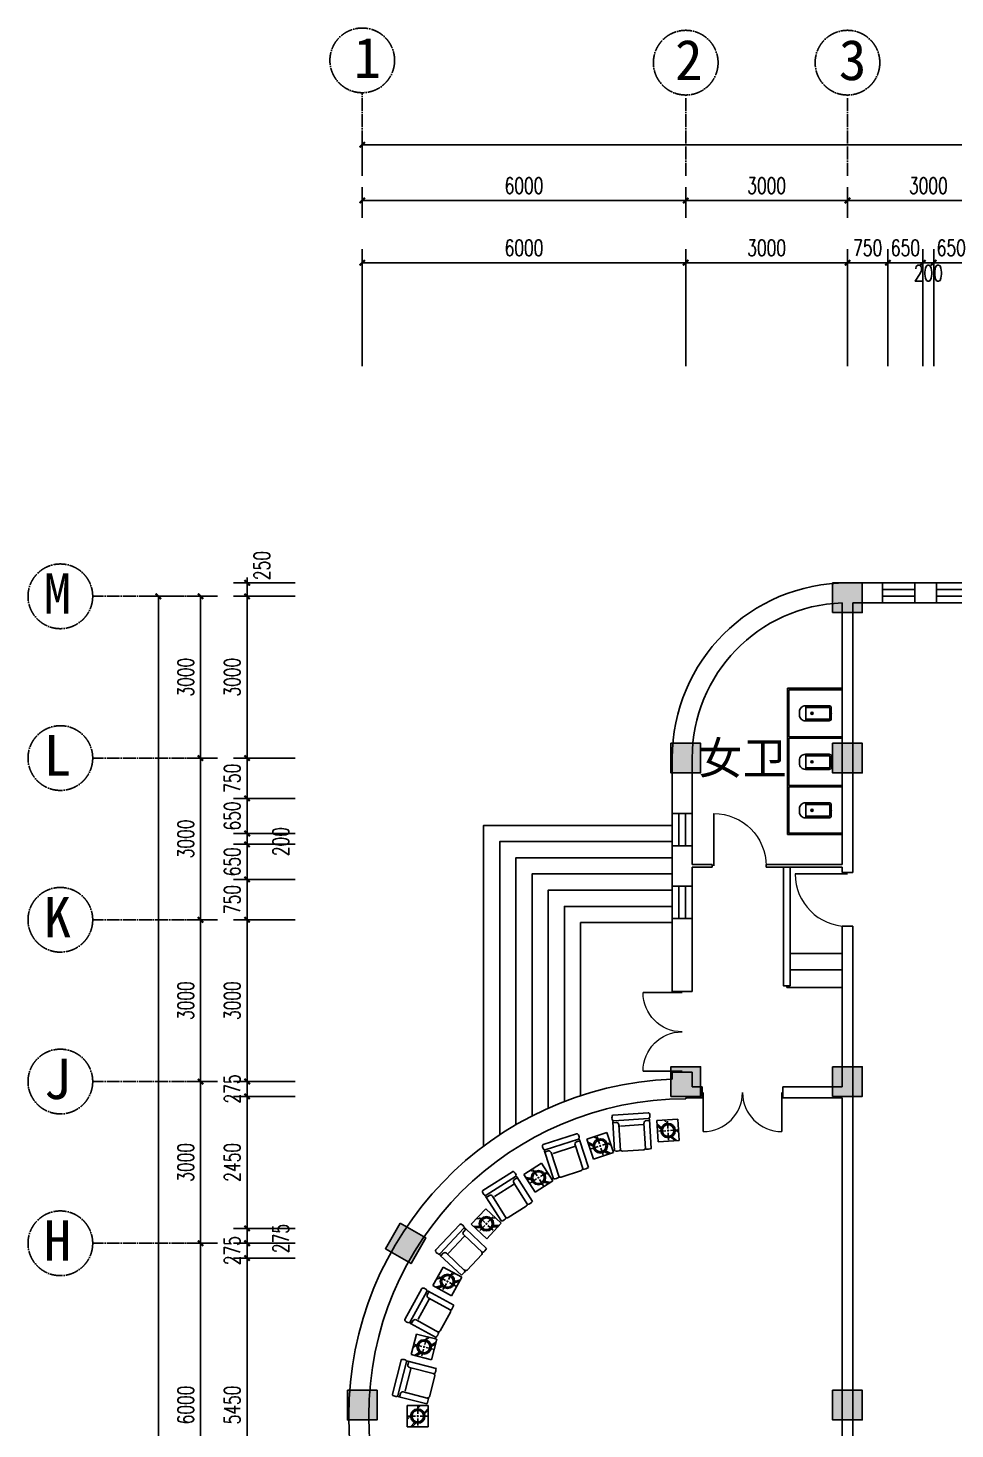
# Model space of a CAD drawing. Header units: millimetres. Extents: x -150677 to 588340, y -254013 to 149700.
# Drawn here: x 38194 to 55388, y 123715 to 149700 of the extents above; entities that cross this region are included whole.
import ezdxf

# ---------------------------------------------------------------- set-up
doc = ezdxf.new("R2010")
doc.units = ezdxf.units.MM
doc.header["$LTSCALE"] = 10
doc.header["$MEASUREMENT"] = 0
doc.linetypes.add('ACAD_ISO04W100', pattern=[30, 24, -3, 0, -3])
for name, color, linetype in [('1-Aa轴线', 240, 'ACAD_ISO04W100'), ('1-Ab轴号', 3, 'Continuous'), ('1-Ba原始建筑墙体', 2, 'Continuous'), ('1-Bc新建半隔断墙体', 132, 'Continuous'), ('2-Bb顶面辅助线', 8, 'Continuous'), ('3-Ab可移家具', 82, 'Continuous'), ('3-Ad洁具', 5, 'Continuous'), ('5-Aa原始建筑淡显填充', 251, 'Continuous'), ('6-Ab柱体', 6, 'Continuous'), ('6-Ac楼梯', 122, 'Continuous'), ('6-Ba门', 136, 'Continuous'), ('6-Bb窗', 5, 'Continuous'), ('8-Ca平面文字', 3, 'Continuous'), ('PUB_DIM', 3, 'Continuous')]:
    doc.layers.add(name, color=color, linetype=linetype)
doc.styles.add('_TCH_DIM_T3', font='SIMPLEX', dxfattribs={"width": 0.705882, "bigfont": 'GBCBIG'})
doc.styles.add('HZHT', font='')
doc.styles.get("Standard").update_dxf_attribs({"font": ''})
doc.styles.get('HZHT').set_extended_font_data('SimSun')
doc.styles.get('Standard').set_extended_font_data('SimSun')
doc.dimstyles.new('_TCH_ARCH&&100', dxfattribs={"dimtxt": 297.5, "dimasz": 100, "dimexe": 250, "dimexo": 300, "dimgap": 126.25, "dimtad": 1, "dimdec": 0, "dimzin": 0, "dimdsep": 46, "dimtxsty": '_TCH_DIM_T3', "dimblk": 'ARCHTICK', "dimcen": 0.09, "dimclrt": 7, "dimazin": 2, "dimtfac": 1, "dimtdec": 0, "dimtix": 1, "dimtmove": 2, "dimatfit": 3, "dimfxl": 1, "dimtolj": 1, "dimtzin": 0, "dimarcsym": 0})

# ---------------------------------------------------------------- blocks, each defined once
blk = doc.blocks.new('_ArchTick')
at = {"color": 0, "linetype": 'ByBlock', "const_width": 0.4}
blk.add_lwpolyline([(-0.5, -0.5), (0.5, 0.5)], dxfattribs=at)
blk = doc.blocks.new('*D1053')
at = {"layer": 'Defpoints', "color": 0, "transparency": 16777216}
for p in [(50394, 145347), (44394, 143127), (50394, 143127)]:
    blk.add_point(p, dxfattribs=at)
at = {"layer": 'PUB_DIM', "color": 0, "lineweight": -2, "transparency": 16777216}
for p, q in [((44394, 143427), (44394, 145597)), ((50394, 143427), (50394, 145597)), ((44394, 145347), (50394, 145347))]:
    blk.add_line(p, q, dxfattribs=at)
at = {"layer": 'PUB_DIM', "color": 0, "lineweight": -2, "transparency": 16777216, "xscale": 100, "yscale": 100, "zscale": 100, "rotation": 180}
blk.add_blockref('_ArchTick', (44394, 145347), dxfattribs=at)
at = {"layer": 'PUB_DIM', "color": 0, "lineweight": -2, "transparency": 16777216, "xscale": 100, "yscale": 100, "zscale": 100}
blk.add_blockref('_ArchTick', (50394, 145347), dxfattribs=at)
at = {"layer": 'PUB_DIM', "color": 7, "transparency": 16777216, "insert": (47394, 145622), "char_height": 297.5, "attachment_point": 5, "style": '_TCH_DIM_T3'}
blk.add_mtext('\\A1;6000', dxfattribs=at)
blk = doc.blocks.new('*D1054')
at = {"layer": 'Defpoints', "color": 0, "transparency": 16777216}
for p in [(53394, 145347), (50394, 143127), (53394, 143127)]:
    blk.add_point(p, dxfattribs=at)
at = {"layer": 'PUB_DIM', "color": 0, "lineweight": -2, "transparency": 16777216}
for p, q in [((50394, 143427), (50394, 145597)), ((53394, 143427), (53394, 145597)), ((50394, 145347), (53394, 145347))]:
    blk.add_line(p, q, dxfattribs=at)
at = {"layer": 'PUB_DIM', "color": 0, "lineweight": -2, "transparency": 16777216, "xscale": 100, "yscale": 100, "zscale": 100, "rotation": 180}
blk.add_blockref('_ArchTick', (50394, 145347), dxfattribs=at)
at = {"layer": 'PUB_DIM', "color": 0, "lineweight": -2, "transparency": 16777216, "xscale": 100, "yscale": 100, "zscale": 100}
blk.add_blockref('_ArchTick', (53394, 145347), dxfattribs=at)
at = {"layer": 'PUB_DIM', "color": 7, "transparency": 16777216, "insert": (51894, 145622), "char_height": 297.5, "attachment_point": 5, "style": '_TCH_DIM_T3'}
blk.add_mtext('\\A1;3000', dxfattribs=at)
blk = doc.blocks.new('*D1055')
at = {"layer": 'Defpoints', "color": 0, "transparency": 16777216}
for p in [(54144, 145347), (53394, 143127), (54144, 143127)]:
    blk.add_point(p, dxfattribs=at)
at = {"layer": 'PUB_DIM', "color": 0, "lineweight": -2, "transparency": 16777216}
for p, q in [((53394, 143427), (53394, 145597)), ((54144, 143427), (54144, 145597)), ((53394, 145347), (53294, 145347)), ((53394, 145347), (54144, 145347)), ((54144, 145347), (54244, 145347))]:
    blk.add_line(p, q, dxfattribs=at)
at = {"layer": 'PUB_DIM', "color": 0, "lineweight": -2, "transparency": 16777216, "xscale": 100, "yscale": 100, "zscale": 100}
blk.add_blockref('_ArchTick', (53394, 145347), dxfattribs=at)
at = {"layer": 'PUB_DIM', "color": 0, "lineweight": -2, "transparency": 16777216, "xscale": 100, "yscale": 100, "zscale": 100, "rotation": 180}
blk.add_blockref('_ArchTick', (54144, 145347), dxfattribs=at)
at = {"layer": 'PUB_DIM', "color": 7, "transparency": 16777216, "insert": (53769, 145622), "char_height": 297.5, "attachment_point": 5, "style": '_TCH_DIM_T3'}
blk.add_mtext('\\A1;750', dxfattribs=at)
blk = doc.blocks.new('*D1056')
at = {"layer": 'Defpoints', "color": 0, "transparency": 16777216}
for p in [(54794, 145347), (54144, 143127), (54794, 143127)]:
    blk.add_point(p, dxfattribs=at)
at = {"layer": 'PUB_DIM', "color": 0, "lineweight": -2, "transparency": 16777216}
for p, q in [((54144, 143427), (54144, 145597)), ((54794, 143427), (54794, 145597)), ((54144, 145347), (54044, 145347)), ((54144, 145347), (54794, 145347)), ((54794, 145347), (54894, 145347))]:
    blk.add_line(p, q, dxfattribs=at)
at = {"layer": 'PUB_DIM', "color": 0, "lineweight": -2, "transparency": 16777216, "xscale": 100, "yscale": 100, "zscale": 100}
blk.add_blockref('_ArchTick', (54144, 145347), dxfattribs=at)
at = {"layer": 'PUB_DIM', "color": 0, "lineweight": -2, "transparency": 16777216, "xscale": 100, "yscale": 100, "zscale": 100, "rotation": 180}
blk.add_blockref('_ArchTick', (54794, 145347), dxfattribs=at)
at = {"layer": 'PUB_DIM', "color": 7, "transparency": 16777216, "insert": (54469, 145622), "char_height": 297.5, "attachment_point": 5, "style": '_TCH_DIM_T3'}
blk.add_mtext('\\A1;650', dxfattribs=at)
blk = doc.blocks.new('*D1057')
at = {"layer": 'Defpoints', "color": 0, "transparency": 16777216}
for p in [(54994, 145347), (54794, 143127), (54994, 143127)]:
    blk.add_point(p, dxfattribs=at)
at = {"layer": 'PUB_DIM', "color": 0, "lineweight": -2, "transparency": 16777216}
for p, q in [((54794, 143427), (54794, 145597)), ((54994, 143427), (54994, 145597)), ((54794, 145347), (54694, 145347)), ((54794, 145347), (54994, 145347)), ((54994, 145347), (55094, 145347))]:
    blk.add_line(p, q, dxfattribs=at)
at = {"layer": 'PUB_DIM', "color": 0, "lineweight": -2, "transparency": 16777216, "xscale": 100, "yscale": 100, "zscale": 100}
blk.add_blockref('_ArchTick', (54794, 145347), dxfattribs=at)
at = {"layer": 'PUB_DIM', "color": 0, "lineweight": -2, "transparency": 16777216, "xscale": 100, "yscale": 100, "zscale": 100, "rotation": 180}
blk.add_blockref('_ArchTick', (54994, 145347), dxfattribs=at)
at = {"layer": 'PUB_DIM', "color": 7, "transparency": 16777216, "insert": (54894, 145153), "char_height": 297.5, "attachment_point": 5, "style": '_TCH_DIM_T3'}
blk.add_mtext('\\A1;200', dxfattribs=at)
blk = doc.blocks.new('*D1058')
at = {"layer": 'Defpoints', "color": 0, "transparency": 16777216}
for p in [(55644, 145347), (54994, 143127), (55644, 143127)]:
    blk.add_point(p, dxfattribs=at)
at = {"layer": 'PUB_DIM', "color": 0, "lineweight": -2, "transparency": 16777216}
for p, q in [((54994, 143427), (54994, 145597)), ((55644, 143427), (55644, 145597)), ((54994, 145347), (54894, 145347)), ((54994, 145347), (55644, 145347)), ((55644, 145347), (55744, 145347))]:
    blk.add_line(p, q, dxfattribs=at)
at = {"layer": 'PUB_DIM', "color": 0, "lineweight": -2, "transparency": 16777216, "xscale": 100, "yscale": 100, "zscale": 100}
blk.add_blockref('_ArchTick', (54994, 145347), dxfattribs=at)
at = {"layer": 'PUB_DIM', "color": 0, "lineweight": -2, "transparency": 16777216, "xscale": 100, "yscale": 100, "zscale": 100, "rotation": 180}
blk.add_blockref('_ArchTick', (55644, 145347), dxfattribs=at)
at = {"layer": 'PUB_DIM', "color": 7, "transparency": 16777216, "insert": (55319, 145622), "char_height": 297.5, "attachment_point": 5, "style": '_TCH_DIM_T3'}
blk.add_mtext('\\A1;650', dxfattribs=at)
blk = doc.blocks.new('*D1076')
at = {"layer": 'Defpoints', "color": 0, "transparency": 16777216}
for p in [(50394, 146501), (44394, 145879), (50394, 145879)]:
    blk.add_point(p, dxfattribs=at)
at = {"layer": 'PUB_DIM', "color": 0, "lineweight": -2, "transparency": 16777216}
for p, q in [((44394, 146179), (44394, 146751)), ((50394, 146179), (50394, 146751)), ((44394, 146501), (50394, 146501))]:
    blk.add_line(p, q, dxfattribs=at)
at = {"layer": 'PUB_DIM', "color": 0, "lineweight": -2, "transparency": 16777216, "xscale": 100, "yscale": 100, "zscale": 100, "rotation": 180}
blk.add_blockref('_ArchTick', (44394, 146501), dxfattribs=at)
at = {"layer": 'PUB_DIM', "color": 0, "lineweight": -2, "transparency": 16777216, "xscale": 100, "yscale": 100, "zscale": 100}
blk.add_blockref('_ArchTick', (50394, 146501), dxfattribs=at)
at = {"layer": 'PUB_DIM', "color": 7, "transparency": 16777216, "insert": (47394, 146776), "char_height": 297.5, "attachment_point": 5, "style": '_TCH_DIM_T3'}
blk.add_mtext('\\A1;6000', dxfattribs=at)
blk = doc.blocks.new('*D1077')
at = {"layer": 'Defpoints', "color": 0, "transparency": 16777216}
for p in [(53394, 146501), (50394, 145879), (53394, 145879)]:
    blk.add_point(p, dxfattribs=at)
at = {"layer": 'PUB_DIM', "color": 0, "lineweight": -2, "transparency": 16777216}
for p, q in [((50394, 146179), (50394, 146751)), ((53394, 146179), (53394, 146751)), ((50394, 146501), (53394, 146501))]:
    blk.add_line(p, q, dxfattribs=at)
at = {"layer": 'PUB_DIM', "color": 0, "lineweight": -2, "transparency": 16777216, "xscale": 100, "yscale": 100, "zscale": 100, "rotation": 180}
blk.add_blockref('_ArchTick', (50394, 146501), dxfattribs=at)
at = {"layer": 'PUB_DIM', "color": 0, "lineweight": -2, "transparency": 16777216, "xscale": 100, "yscale": 100, "zscale": 100}
blk.add_blockref('_ArchTick', (53394, 146501), dxfattribs=at)
at = {"layer": 'PUB_DIM', "color": 7, "transparency": 16777216, "insert": (51894, 146776), "char_height": 297.5, "attachment_point": 5, "style": '_TCH_DIM_T3'}
blk.add_mtext('\\A1;3000', dxfattribs=at)
blk = doc.blocks.new('*D1078')
at = {"layer": 'Defpoints', "color": 0, "transparency": 16777216}
for p in [(56394, 146501), (53394, 145879), (56394, 145879)]:
    blk.add_point(p, dxfattribs=at)
at = {"layer": 'PUB_DIM', "color": 0, "lineweight": -2, "transparency": 16777216}
for p, q in [((53394, 146179), (53394, 146751)), ((56394, 146179), (56394, 146751)), ((53394, 146501), (56394, 146501))]:
    blk.add_line(p, q, dxfattribs=at)
at = {"layer": 'PUB_DIM', "color": 0, "lineweight": -2, "transparency": 16777216, "xscale": 100, "yscale": 100, "zscale": 100, "rotation": 180}
blk.add_blockref('_ArchTick', (53394, 146501), dxfattribs=at)
at = {"layer": 'PUB_DIM', "color": 0, "lineweight": -2, "transparency": 16777216, "xscale": 100, "yscale": 100, "zscale": 100}
blk.add_blockref('_ArchTick', (56394, 146501), dxfattribs=at)
at = {"layer": 'PUB_DIM', "color": 7, "transparency": 16777216, "insert": (54894, 146776), "char_height": 297.5, "attachment_point": 5, "style": '_TCH_DIM_T3'}
blk.add_mtext('\\A1;3000', dxfattribs=at)
blk = doc.blocks.new('*D1088')
at = {"layer": 'Defpoints', "color": 0, "transparency": 16777216}
for p in [(105594, 147533), (44394, 146751), (105594, 146751)]:
    blk.add_point(p, dxfattribs=at)
at = {"layer": 'PUB_DIM', "color": 0, "lineweight": -2, "transparency": 16777216}
for p, q in [((44394, 147051), (44394, 147783)), ((105594, 147051), (105594, 147783)), ((44394, 147533), (105594, 147533))]:
    blk.add_line(p, q, dxfattribs=at)
at = {"layer": 'PUB_DIM', "color": 0, "lineweight": -2, "transparency": 16777216, "xscale": 100, "yscale": 100, "zscale": 100, "rotation": 180}
blk.add_blockref('_ArchTick', (44394, 147533), dxfattribs=at)
at = {"layer": 'PUB_DIM', "color": 0, "lineweight": -2, "transparency": 16777216, "xscale": 100, "yscale": 100, "zscale": 100}
blk.add_blockref('_ArchTick', (105594, 147533), dxfattribs=at)
at = {"layer": 'PUB_DIM', "color": 7, "transparency": 16777216, "insert": (74994, 147808), "char_height": 297.5, "attachment_point": 5, "style": '_TCH_DIM_T3'}
blk.add_mtext('\\A1;61200', dxfattribs=at)
blk = doc.blocks.new('$DorLib2D$00000004')
for p, q in [((-0.485, 0), (-0.485, 0.485)), ((0.485, 0), (0.485, 0.485))]:
    blk.add_line(p, q)
at = {"lineweight": 13}
for centre, start, end in [((-0.485, 0), 0, 90), ((0.485, 0), 90, 180)]:
    blk.add_arc(centre, 0.485, start, end, dxfattribs=at)
blk = doc.blocks.new('$DorLib2D$00000003')
blk.add_line((0.47, 0), (0.47, 0.97))
at = {"lineweight": 13}
blk.add_arc((0.47, 0), 0.97, 90, 180, dxfattribs=at)
blk = doc.blocks.new('$lvtry$00000200')
at = {"color": 0}
for p, q in [((-110, -40, 0), (-110, -470, 0)), ((100, -30, 0), (-100, -30, 0)), ((110, -470, 0), (110, -40, 0))]:
    blk.add_line(p, q, dxfattribs=at)
at = {"color": 0, "elevation": 0}
blk.add_lwpolyline([(100, 0), (-100, 0, 0.414214), (-140, -40), (-140, -480, 0.414214), (-30, -590), (30, -590, 0.414214), (140, -480), (140, -40, 0.414214)], format="xyb", close=True, dxfattribs=at)
blk.add_lwpolyline([(140, -470), (-140, -470)], dxfattribs=at)
at = {"color": 0}
blk.add_circle((0, -359, 0), 20, dxfattribs=at)
for centre, start, end in [((-100, -40, 0), 90, 180), ((100, -40, 0), 0, 90)]:
    blk.add_arc(centre, 10, start, end, dxfattribs=at)
for p in [(0, 0), (0, -359, 0)]:
    blk.add_point(p, dxfattribs=at)
blk = doc.blocks.new('$WINLIB2D$00000001')
at = {"color": 0}
for points in [[(-0.5, 0.5), (-0.5, -0.5)], [(-0.5, 0.5), (0.5, 0.5)], [(0.5, -0.5), (0.5, 0.5)], [(0.5, 0.167), (-0.5, 0.167)], [(0.5, -0.167), (-0.5, -0.167)], [(-0.5, -0.5), (0.5, -0.5)]]:
    blk.add_lwpolyline(points, dxfattribs=at)
blk = doc.blocks.new('*D957')
at = {"layer": 'Defpoints', "color": 0, "transparency": 16777216}
for p in [(42258, 126884), (43452, 126884), (43452, 121434)]:
    blk.add_point(p, dxfattribs=at)
at = {"layer": 'PUB_DIM', "color": 0, "lineweight": -2, "transparency": 16777216}
for p, q in [((43152, 126884), (42008, 126884)), ((42258, 121434), (42258, 126884)), ((43152, 121434), (42008, 121434))]:
    blk.add_line(p, q, dxfattribs=at)
at = {"layer": 'PUB_DIM', "color": 0, "lineweight": -2, "transparency": 16777216, "xscale": 100, "yscale": 100, "zscale": 100}
for p, rotation in [((42258, 126884), 90), ((42258, 121434), 270)]:
    blk.add_blockref('_ArchTick', p, dxfattribs=dict(at, rotation=rotation))
at = {"layer": 'PUB_DIM', "color": 7, "transparency": 16777216, "insert": (41983, 124159), "char_height": 297.5, "attachment_point": 5, "rotation": 90, "style": '_TCH_DIM_T3'}
blk.add_mtext('\\A1;5450', dxfattribs=at)
blk = doc.blocks.new('*D958')
at = {"layer": 'Defpoints', "color": 0, "transparency": 16777216}
for p in [(42258, 127159), (43452, 127159), (43452, 126884)]:
    blk.add_point(p, dxfattribs=at)
at = {"layer": 'PUB_DIM', "color": 0, "lineweight": -2, "transparency": 16777216}
for p, q in [((43152, 127159), (42008, 127159)), ((42258, 127159), (42258, 127259)), ((42258, 126884), (42258, 127159)), ((43152, 126884), (42008, 126884)), ((42258, 126884), (42258, 126784))]:
    blk.add_line(p, q, dxfattribs=at)
at = {"layer": 'PUB_DIM', "color": 0, "lineweight": -2, "transparency": 16777216, "xscale": 100, "yscale": 100, "zscale": 100}
for p, rotation in [((42258, 127159), 270), ((42258, 126884), 90)]:
    blk.add_blockref('_ArchTick', p, dxfattribs=dict(at, rotation=rotation))
at = {"layer": 'PUB_DIM', "color": 7, "transparency": 16777216, "insert": (41983, 127021), "char_height": 297.5, "attachment_point": 5, "rotation": 90, "style": '_TCH_DIM_T3'}
blk.add_mtext('\\A1;275', dxfattribs=at)
blk = doc.blocks.new('*D959')
at = {"layer": 'Defpoints', "color": 0, "transparency": 16777216}
for p in [(42258, 127434), (43452, 127434), (43452, 127159)]:
    blk.add_point(p, dxfattribs=at)
at = {"layer": 'PUB_DIM', "color": 0, "lineweight": -2, "transparency": 16777216}
for p, q in [((43152, 127434), (42008, 127434)), ((42258, 127159), (42258, 127434)), ((43152, 127159), (42008, 127159))]:
    blk.add_line(p, q, dxfattribs=at)
at = {"layer": 'PUB_DIM', "color": 0, "lineweight": -2, "transparency": 16777216, "xscale": 100, "yscale": 100, "zscale": 100}
for p, rotation in [((42258, 127434), 90), ((42258, 127159), 270)]:
    blk.add_blockref('_ArchTick', p, dxfattribs=dict(at, rotation=rotation))
at = {"layer": 'PUB_DIM', "color": 7, "transparency": 16777216, "insert": (42883, 127246), "char_height": 297.5, "attachment_point": 5, "rotation": 90, "style": '_TCH_DIM_T3'}
blk.add_mtext('\\A1;275', dxfattribs=at)
blk = doc.blocks.new('*D960')
at = {"layer": 'Defpoints', "color": 0, "transparency": 16777216}
for p in [(42258, 129884), (43452, 129884), (43452, 127434)]:
    blk.add_point(p, dxfattribs=at)
at = {"layer": 'PUB_DIM', "color": 0, "lineweight": -2, "transparency": 16777216}
for p, q in [((43152, 129884), (42008, 129884)), ((42258, 127434), (42258, 129884)), ((43152, 127434), (42008, 127434))]:
    blk.add_line(p, q, dxfattribs=at)
at = {"layer": 'PUB_DIM', "color": 0, "lineweight": -2, "transparency": 16777216, "xscale": 100, "yscale": 100, "zscale": 100}
for p, rotation in [((42258, 129884), 90), ((42258, 127434), 270)]:
    blk.add_blockref('_ArchTick', p, dxfattribs=dict(at, rotation=rotation))
at = {"layer": 'PUB_DIM', "color": 7, "transparency": 16777216, "insert": (41983, 128659), "char_height": 297.5, "attachment_point": 5, "rotation": 90, "style": '_TCH_DIM_T3'}
blk.add_mtext('\\A1;2450', dxfattribs=at)
blk = doc.blocks.new('*D961')
at = {"layer": 'Defpoints', "color": 0, "transparency": 16777216}
for p in [(42258, 130159), (43452, 130159), (43452, 129884)]:
    blk.add_point(p, dxfattribs=at)
at = {"layer": 'PUB_DIM', "color": 0, "lineweight": -2, "transparency": 16777216}
for p, q in [((42258, 130159), (42258, 130259)), ((43152, 130159), (42008, 130159)), ((42258, 129884), (42258, 130159)), ((43152, 129884), (42008, 129884)), ((42258, 129884), (42258, 129784))]:
    blk.add_line(p, q, dxfattribs=at)
at = {"layer": 'PUB_DIM', "color": 0, "lineweight": -2, "transparency": 16777216, "xscale": 100, "yscale": 100, "zscale": 100}
for p, rotation in [((42258, 130159), 270), ((42258, 129884), 90)]:
    blk.add_blockref('_ArchTick', p, dxfattribs=dict(at, rotation=rotation))
at = {"layer": 'PUB_DIM', "color": 7, "transparency": 16777216, "insert": (41983, 130021), "char_height": 297.5, "attachment_point": 5, "rotation": 90, "style": '_TCH_DIM_T3'}
blk.add_mtext('\\A1;275', dxfattribs=at)
blk = doc.blocks.new('*D962')
at = {"layer": 'Defpoints', "color": 0, "transparency": 16777216}
for p in [(42258, 133159), (43452, 133159), (43452, 130159)]:
    blk.add_point(p, dxfattribs=at)
at = {"layer": 'PUB_DIM', "color": 0, "lineweight": -2, "transparency": 16777216}
for p, q in [((43152, 133159), (42008, 133159)), ((42258, 130159), (42258, 133159)), ((43152, 130159), (42008, 130159))]:
    blk.add_line(p, q, dxfattribs=at)
at = {"layer": 'PUB_DIM', "color": 0, "lineweight": -2, "transparency": 16777216, "xscale": 100, "yscale": 100, "zscale": 100}
for p, rotation in [((42258, 133159), 90), ((42258, 130159), 270)]:
    blk.add_blockref('_ArchTick', p, dxfattribs=dict(at, rotation=rotation))
at = {"layer": 'PUB_DIM', "color": 7, "transparency": 16777216, "insert": (41983, 131659), "char_height": 297.5, "attachment_point": 5, "rotation": 90, "style": '_TCH_DIM_T3'}
blk.add_mtext('\\A1;3000', dxfattribs=at)
blk = doc.blocks.new('*D963')
at = {"layer": 'Defpoints', "color": 0, "transparency": 16777216}
for p in [(42258, 133909), (43452, 133909), (43452, 133159)]:
    blk.add_point(p, dxfattribs=at)
at = {"layer": 'PUB_DIM', "color": 0, "lineweight": -2, "transparency": 16777216}
for p, q in [((43152, 133909), (42008, 133909)), ((42258, 133909), (42258, 134009)), ((42258, 133159), (42258, 133909)), ((43152, 133159), (42008, 133159)), ((42258, 133159), (42258, 133059))]:
    blk.add_line(p, q, dxfattribs=at)
at = {"layer": 'PUB_DIM', "color": 0, "lineweight": -2, "transparency": 16777216, "xscale": 100, "yscale": 100, "zscale": 100}
for p, rotation in [((42258, 133909), 270), ((42258, 133159), 90)]:
    blk.add_blockref('_ArchTick', p, dxfattribs=dict(at, rotation=rotation))
at = {"layer": 'PUB_DIM', "color": 7, "transparency": 16777216, "insert": (41983, 133534), "char_height": 297.5, "attachment_point": 5, "rotation": 90, "style": '_TCH_DIM_T3'}
blk.add_mtext('\\A1;750', dxfattribs=at)
blk = doc.blocks.new('*D964')
at = {"layer": 'Defpoints', "color": 0, "transparency": 16777216}
for p in [(42258, 134559), (43452, 134559), (43452, 133909)]:
    blk.add_point(p, dxfattribs=at)
at = {"layer": 'PUB_DIM', "color": 0, "lineweight": -2, "transparency": 16777216}
for p, q in [((42258, 134559), (42258, 134659)), ((43152, 134559), (42008, 134559)), ((42258, 133909), (42258, 134559)), ((43152, 133909), (42008, 133909)), ((42258, 133909), (42258, 133809))]:
    blk.add_line(p, q, dxfattribs=at)
at = {"layer": 'PUB_DIM', "color": 0, "lineweight": -2, "transparency": 16777216, "xscale": 100, "yscale": 100, "zscale": 100}
for p, rotation in [((42258, 134559), 270), ((42258, 133909), 90)]:
    blk.add_blockref('_ArchTick', p, dxfattribs=dict(at, rotation=rotation))
at = {"layer": 'PUB_DIM', "color": 7, "transparency": 16777216, "insert": (41983, 134234), "char_height": 297.5, "attachment_point": 5, "rotation": 90, "style": '_TCH_DIM_T3'}
blk.add_mtext('\\A1;650', dxfattribs=at)
blk = doc.blocks.new('*D965')
at = {"layer": 'Defpoints', "color": 0, "transparency": 16777216}
for p in [(42258, 134759), (43452, 134759), (43452, 134559)]:
    blk.add_point(p, dxfattribs=at)
at = {"layer": 'PUB_DIM', "color": 0, "lineweight": -2, "transparency": 16777216}
for p, q in [((43152, 134759), (42008, 134759)), ((42258, 134759), (42258, 134859)), ((42258, 134559), (42258, 134759)), ((43152, 134559), (42008, 134559)), ((42258, 134559), (42258, 134459))]:
    blk.add_line(p, q, dxfattribs=at)
at = {"layer": 'PUB_DIM', "color": 0, "lineweight": -2, "transparency": 16777216, "xscale": 100, "yscale": 100, "zscale": 100}
for p, rotation in [((42258, 134759), 270), ((42258, 134559), 90)]:
    blk.add_blockref('_ArchTick', p, dxfattribs=dict(at, rotation=rotation))
at = {"layer": 'PUB_DIM', "color": 7, "transparency": 16777216, "insert": (42883, 134609), "char_height": 297.5, "attachment_point": 5, "rotation": 90, "style": '_TCH_DIM_T3'}
blk.add_mtext('\\A1;200', dxfattribs=at)
blk = doc.blocks.new('*D966')
at = {"layer": 'Defpoints', "color": 0, "transparency": 16777216}
for p in [(42258, 135409), (43452, 135409), (43452, 134759)]:
    blk.add_point(p, dxfattribs=at)
at = {"layer": 'PUB_DIM', "color": 0, "lineweight": -2, "transparency": 16777216}
for p, q in [((43152, 135409), (42008, 135409)), ((42258, 135409), (42258, 135509)), ((42258, 134759), (42258, 135409)), ((43152, 134759), (42008, 134759)), ((42258, 134759), (42258, 134659))]:
    blk.add_line(p, q, dxfattribs=at)
at = {"layer": 'PUB_DIM', "color": 0, "lineweight": -2, "transparency": 16777216, "xscale": 100, "yscale": 100, "zscale": 100}
for p, rotation in [((42258, 135409), 270), ((42258, 134759), 90)]:
    blk.add_blockref('_ArchTick', p, dxfattribs=dict(at, rotation=rotation))
at = {"layer": 'PUB_DIM', "color": 7, "transparency": 16777216, "insert": (41983, 135084), "char_height": 297.5, "attachment_point": 5, "rotation": 90, "style": '_TCH_DIM_T3'}
blk.add_mtext('\\A1;650', dxfattribs=at)
blk = doc.blocks.new('*D967')
at = {"layer": 'Defpoints', "color": 0, "transparency": 16777216}
for p in [(42258, 136159), (43452, 136159), (43452, 135409)]:
    blk.add_point(p, dxfattribs=at)
at = {"layer": 'PUB_DIM', "color": 0, "lineweight": -2, "transparency": 16777216}
for p, q in [((42258, 136159), (42258, 136259)), ((43152, 136159), (42008, 136159)), ((42258, 135409), (42258, 136159)), ((43152, 135409), (42008, 135409)), ((42258, 135409), (42258, 135309))]:
    blk.add_line(p, q, dxfattribs=at)
at = {"layer": 'PUB_DIM', "color": 0, "lineweight": -2, "transparency": 16777216, "xscale": 100, "yscale": 100, "zscale": 100}
for p, rotation in [((42258, 136159), 270), ((42258, 135409), 90)]:
    blk.add_blockref('_ArchTick', p, dxfattribs=dict(at, rotation=rotation))
at = {"layer": 'PUB_DIM', "color": 7, "transparency": 16777216, "insert": (41983, 135784), "char_height": 297.5, "attachment_point": 5, "rotation": 90, "style": '_TCH_DIM_T3'}
blk.add_mtext('\\A1;750', dxfattribs=at)
blk = doc.blocks.new('*D968')
at = {"layer": 'Defpoints', "color": 0, "transparency": 16777216}
for p in [(42258, 139159), (43452, 139159), (43452, 136159)]:
    blk.add_point(p, dxfattribs=at)
at = {"layer": 'PUB_DIM', "color": 0, "lineweight": -2, "transparency": 16777216}
for p, q in [((43152, 139159), (42008, 139159)), ((42258, 136159), (42258, 139159)), ((43152, 136159), (42008, 136159))]:
    blk.add_line(p, q, dxfattribs=at)
at = {"layer": 'PUB_DIM', "color": 0, "lineweight": -2, "transparency": 16777216, "xscale": 100, "yscale": 100, "zscale": 100}
for p, rotation in [((42258, 139159), 90), ((42258, 136159), 270)]:
    blk.add_blockref('_ArchTick', p, dxfattribs=dict(at, rotation=rotation))
at = {"layer": 'PUB_DIM', "color": 7, "transparency": 16777216, "insert": (41983, 137659), "char_height": 297.5, "attachment_point": 5, "rotation": 90, "style": '_TCH_DIM_T3'}
blk.add_mtext('\\A1;3000', dxfattribs=at)
blk = doc.blocks.new('*D969')
at = {"layer": 'Defpoints', "color": 0, "transparency": 16777216}
for p in [(42258, 139409), (43452, 139409), (43452, 139159)]:
    blk.add_point(p, dxfattribs=at)
at = {"layer": 'PUB_DIM', "color": 0, "lineweight": -2, "transparency": 16777216}
for p, q in [((43152, 139409), (42008, 139409)), ((42258, 139409), (42258, 139509)), ((42258, 139159), (42258, 139409)), ((43152, 139159), (42008, 139159)), ((42258, 139159), (42258, 139059))]:
    blk.add_line(p, q, dxfattribs=at)
at = {"layer": 'PUB_DIM', "color": 0, "lineweight": -2, "transparency": 16777216, "xscale": 100, "yscale": 100, "zscale": 100}
for p, rotation in [((42258, 139409), 270), ((42258, 139159), 90)]:
    blk.add_blockref('_ArchTick', p, dxfattribs=dict(at, rotation=rotation))
at = {"layer": 'PUB_DIM', "color": 7, "transparency": 16777216, "insert": (42533, 139729), "char_height": 297.5, "attachment_point": 5, "rotation": 90, "style": '_TCH_DIM_T3'}
blk.add_mtext('\\A1;250', dxfattribs=at)
blk = doc.blocks.new('*D975')
at = {"layer": 'Defpoints', "color": 0, "transparency": 16777216}
for p in [(41394, 127159), (42008, 127159), (42008, 121159)]:
    blk.add_point(p, dxfattribs=at)
at = {"layer": 'PUB_DIM', "color": 0, "lineweight": -2, "transparency": 16777216}
for p, q in [((41708, 127159), (41144, 127159)), ((41394, 121159), (41394, 127159)), ((41708, 121159), (41144, 121159))]:
    blk.add_line(p, q, dxfattribs=at)
at = {"layer": 'PUB_DIM', "color": 0, "lineweight": -2, "transparency": 16777216, "xscale": 100, "yscale": 100, "zscale": 100}
for p, rotation in [((41394, 127159), 90), ((41394, 121159), 270)]:
    blk.add_blockref('_ArchTick', p, dxfattribs=dict(at, rotation=rotation))
at = {"layer": 'PUB_DIM', "color": 7, "transparency": 16777216, "insert": (41119, 124159), "char_height": 297.5, "attachment_point": 5, "rotation": 90, "style": '_TCH_DIM_T3'}
blk.add_mtext('\\A1;6000', dxfattribs=at)
blk = doc.blocks.new('*D976')
at = {"layer": 'Defpoints', "color": 0, "transparency": 16777216}
for p in [(41394, 130159), (42008, 130159), (42008, 127159)]:
    blk.add_point(p, dxfattribs=at)
at = {"layer": 'PUB_DIM', "color": 0, "lineweight": -2, "transparency": 16777216}
for p, q in [((41708, 130159), (41144, 130159)), ((41394, 127159), (41394, 130159)), ((41708, 127159), (41144, 127159))]:
    blk.add_line(p, q, dxfattribs=at)
at = {"layer": 'PUB_DIM', "color": 0, "lineweight": -2, "transparency": 16777216, "xscale": 100, "yscale": 100, "zscale": 100}
for p, rotation in [((41394, 130159), 90), ((41394, 127159), 270)]:
    blk.add_blockref('_ArchTick', p, dxfattribs=dict(at, rotation=rotation))
at = {"layer": 'PUB_DIM', "color": 7, "transparency": 16777216, "insert": (41119, 128659), "char_height": 297.5, "attachment_point": 5, "rotation": 90, "style": '_TCH_DIM_T3'}
blk.add_mtext('\\A1;3000', dxfattribs=at)
blk = doc.blocks.new('*D977')
at = {"layer": 'Defpoints', "color": 0, "transparency": 16777216}
for p in [(41394, 133159), (42008, 133159), (42008, 130159)]:
    blk.add_point(p, dxfattribs=at)
at = {"layer": 'PUB_DIM', "color": 0, "lineweight": -2, "transparency": 16777216}
for p, q in [((41708, 133159), (41144, 133159)), ((41394, 130159), (41394, 133159)), ((41708, 130159), (41144, 130159))]:
    blk.add_line(p, q, dxfattribs=at)
at = {"layer": 'PUB_DIM', "color": 0, "lineweight": -2, "transparency": 16777216, "xscale": 100, "yscale": 100, "zscale": 100}
for p, rotation in [((41394, 133159), 90), ((41394, 130159), 270)]:
    blk.add_blockref('_ArchTick', p, dxfattribs=dict(at, rotation=rotation))
at = {"layer": 'PUB_DIM', "color": 7, "transparency": 16777216, "insert": (41119, 131659), "char_height": 297.5, "attachment_point": 5, "rotation": 90, "style": '_TCH_DIM_T3'}
blk.add_mtext('\\A1;3000', dxfattribs=at)
blk = doc.blocks.new('*D978')
at = {"layer": 'Defpoints', "color": 0, "transparency": 16777216}
for p in [(41394, 136159), (42008, 136159), (42008, 133159)]:
    blk.add_point(p, dxfattribs=at)
at = {"layer": 'PUB_DIM', "color": 0, "lineweight": -2, "transparency": 16777216}
for p, q in [((41708, 136159), (41144, 136159)), ((41394, 133159), (41394, 136159)), ((41708, 133159), (41144, 133159))]:
    blk.add_line(p, q, dxfattribs=at)
at = {"layer": 'PUB_DIM', "color": 0, "lineweight": -2, "transparency": 16777216, "xscale": 100, "yscale": 100, "zscale": 100}
for p, rotation in [((41394, 136159), 90), ((41394, 133159), 270)]:
    blk.add_blockref('_ArchTick', p, dxfattribs=dict(at, rotation=rotation))
at = {"layer": 'PUB_DIM', "color": 7, "transparency": 16777216, "insert": (41119, 134659), "char_height": 297.5, "attachment_point": 5, "rotation": 90, "style": '_TCH_DIM_T3'}
blk.add_mtext('\\A1;3000', dxfattribs=at)
blk = doc.blocks.new('*D979')
at = {"layer": 'Defpoints', "color": 0, "transparency": 16777216}
for p in [(41394, 139159), (42008, 139159), (42008, 136159)]:
    blk.add_point(p, dxfattribs=at)
at = {"layer": 'PUB_DIM', "color": 0, "lineweight": -2, "transparency": 16777216}
for p, q in [((41708, 139159), (41144, 139159)), ((41394, 136159), (41394, 139159)), ((41708, 136159), (41144, 136159))]:
    blk.add_line(p, q, dxfattribs=at)
at = {"layer": 'PUB_DIM', "color": 0, "lineweight": -2, "transparency": 16777216, "xscale": 100, "yscale": 100, "zscale": 100}
for p, rotation in [((41394, 139159), 90), ((41394, 136159), 270)]:
    blk.add_blockref('_ArchTick', p, dxfattribs=dict(at, rotation=rotation))
at = {"layer": 'PUB_DIM', "color": 7, "transparency": 16777216, "insert": (41119, 137659), "char_height": 297.5, "attachment_point": 5, "rotation": 90, "style": '_TCH_DIM_T3'}
blk.add_mtext('\\A1;3000', dxfattribs=at)
blk = doc.blocks.new('*D980')
at = {"layer": 'Defpoints', "color": 0, "transparency": 16777216}
for p in [(40612, 139159), (41394, 139159), (41394, 103157)]:
    blk.add_point(p, dxfattribs=at)
at = {"layer": 'PUB_DIM', "color": 0, "lineweight": -2, "transparency": 16777216}
for p, q in [((41094, 139159), (40362, 139159)), ((40612, 103157), (40612, 139159)), ((41094, 103157), (40362, 103157))]:
    blk.add_line(p, q, dxfattribs=at)
at = {"layer": 'PUB_DIM', "color": 0, "lineweight": -2, "transparency": 16777216, "xscale": 100, "yscale": 100, "zscale": 100}
for p, rotation in [((40612, 139159), 90), ((40612, 103157), 270)]:
    blk.add_blockref('_ArchTick', p, dxfattribs=dict(at, rotation=rotation))
at = {"layer": 'PUB_DIM', "color": 7, "transparency": 16777216, "insert": (40337, 121158), "char_height": 297.5, "attachment_point": 5, "rotation": 90, "style": '_TCH_DIM_T3'}
blk.add_mtext('\\A1;36050', dxfattribs=at)
blk = doc.blocks.new('A$C7AB20E2C')
at = {"layer": '3-Ab可移家具'}
blk.add_hatch(color=8, dxfattribs=at).paths.add_polyline_path([(186, 198, 1), (202, 198, 1)])
for p, q in [((0, 392), (392, 392)), ((0, 0), (0, 392)), ((392, 0), (392, 392)), ((392, 96), (323, 163)), ((392, 0), (0, 0))]:
    blk.add_line(p, q, dxfattribs=at)
at = {"layer": '3-Ab可移家具', "color": 8}
for p, q in [((131, 316), (52, 392)), ((154, 326), (86, 392)), ((196, 373), (196, 240)), ((61, 187), (0, 247)), ((152, 198), (19, 198)), ((255, 0), (188, 65)), ((196, 23), (196, 157)), ((369, 198), (236, 198)), ((392, 63), (314, 139))]:
    blk.add_line(p, q, dxfattribs=at)
for radius in [133, 108, 8.34]:
    blk.add_circle((194, 198), radius, dxfattribs=at)
blk = doc.blocks.new('MK-JJ-0685')
for p, q in [((-101166, 37731), (-101165, 38270)), ((-101059, 38270), (-101059, 37789)), ((-101023, 38281), (-100625, 38281)), ((-100590, 38270), (-100590, 37789)), ((-100483, 37731), (-100484, 38270)), ((-101098, 37747), (-101166, 37747)), ((-101144, 37709), (-100499, 37709)), ((-101029, 37816), (-100608, 37816)), ((-100550, 37747), (-100483, 37747)), ((-100499, 37604), (-101149, 37604))]:
    blk.add_line(p, q)
for centre, radius, start, end in [((-101112, 38013), 263, 78.2889, 101.5725), ((-101016, 38239), 42.5, 99.4575, 179.9027), ((-100632, 38239), 42.5, 0.0973, 80.5425), ((-100536, 38013), 263, 78.4275, 101.7111), ((-101050, 37658), 126, 162.8898, 197.9578), ((-101150, 37688), 21.3, 90, 162.8898), ((-101144, 37731), 21.3, 179.9027, 270), ((-101101, 37789), 42.5, 274.0401, 0), ((-101041, 37835), 18.9, 198.5883, 272.4791), ((-100608, 37835), 18.9, 267.5209, 341.4117), ((-100547, 37789), 42.5, 180, 265.9599), ((-100504, 37731), 21.3, 270, 0.0973), ((-100499, 37688), 21.3, 17.1102, 90), ((-100598, 37658), 126, 342.0422, 17.1102), ((-101149, 37625), 21.3, 197.9578, 269.9027), ((-100499, 37625), 21.3, 270.0973, 342.0422)]:
    blk.add_arc(centre, radius, start, end)

msp = doc.modelspace()

# ---------------------------------------------------------------- hatches: boundary and pattern name
at = {"layer": '5-Aa原始建筑淡显填充'}
for points in [[(53118.7, 138858.7), (53668.7, 138858.7), (53668.7, 139408.7), (53118.7, 139408.7)], [(50118.7, 136433.7), (50668.7, 136433.7), (50668.7, 135883.7), (50118.7, 135883.7)], [(53118.7, 136433.7), (53668.7, 136433.7), (53668.7, 135883.7), (53118.7, 135883.7)], [(50668.7, 130433.7), (50668.7, 129883.7), (50118.7, 129883.7), (50118.7, 130433.7)], [(50118.7, 129883.7), (50668.7, 129883.7), (50668.7, 130433.7), (50118.7, 130433.7)], [(53118.7, 130433.7), (53668.7, 130433.7), (53668.7, 129883.7), (53118.7, 129883.7)], [(45096.9, 127534.3), (45573.2, 127259.3), (45298.2, 126783), (44821.9, 127058)], [(44118.7, 124433.7), (44668.7, 124433.7), (44668.7, 123883.7), (44118.7, 123883.7)], [(53118.7, 124433.7), (53668.7, 124433.7), (53668.7, 123883.7), (53118.7, 123883.7)]]:
    msp.add_hatch(color=251, dxfattribs=at).paths.add_polyline_path(points)

# ---------------------------------------------------------------- linework, layer by layer
at = {"layer": '1-Aa轴线'}
for p, q in [((44393.7, 146960.4), (44393.7, 148499.9)), ((50393.7, 146960.4), (50393.7, 148457.2)), ((53393.7, 146960.4), (53393.7, 148457.2)), ((41394.4, 139158.7), (39394.4, 139158.7)), ((41394.4, 136158.7), (39394.4, 136158.7)), ((41394.4, 133158.7), (39394.4, 133158.7)), ((41394.4, 130158.7), (39394.4, 130158.7)), ((41394.4, 127158.7), (39394.4, 127158.7))]:
    msp.add_line(p, q, dxfattribs=at)
for centre in [(44393.7, 149099.9), (50393.7, 149057.2), (53393.7, 149057.2), (38794.4, 139158.7), (38794.4, 136158.7), (38794.4, 133158.7), (38794.4, 130158.7), (38794.4, 127158.7)]:
    msp.add_circle(centre, 600, dxfattribs=at)
at = {"layer": '1-Ba原始建筑墙体'}
for p, q in [((54043.7, 139408.7), (53393.7, 139408.7)), ((54043.7, 139038.7), (54043.7, 139408.7)), ((55043.7, 139408.7), (54643.7, 139408.7)), ((54643.7, 139408.7), (54643.7, 139038.7)), ((55043.7, 139038.7), (55043.7, 139408.7)), ((53293.7, 134183.7), (53293.7, 139036.9)), ((53493.7, 134158.7), (53493.7, 139038.7)), ((53493.7, 139038.7), (54043.7, 139038.7)), ((54643.7, 139038.7), (55043.7, 139038.7)), ((50143.7, 136158.7), (50143.7, 135133.7)), ((50513.7, 135133.7), (50513.7, 136158.7)), ((50143.7, 135133.7), (50513.7, 135133.7)), ((50513.7, 134533.7), (50143.7, 134533.7)), ((50143.7, 134533.7), (50143.7, 134158.7)), ((50513.7, 134183.7), (50513.7, 134533.7)), ((50143.7, 134158.7), (50143.7, 133783.7)), ((50883.8, 134183.7), (50513.7, 134183.7)), ((50513.7, 133783.7), (50513.7, 134133.7)), ((50513.7, 134133.7), (50883.8, 134133.7)), ((50883.8, 134133.7), (50883.8, 134183.7)), ((53293.7, 134183.7), (51883.8, 134183.7)), ((51883.8, 134183.7), (51883.8, 134133.7)), ((51883.8, 134133.7), (53293.7, 134133.7)), ((53293.7, 134133.7), (53293.7, 134038.5)), ((53493.7, 134038.5), (53493.7, 134158.7)), ((53293.7, 134038.5), (53493.7, 134038.5)), ((50143.7, 133783.7), (50513.7, 133783.7)), ((50513.7, 133183.7), (50143.7, 133183.7)), ((50143.7, 133183.7), (50143.7, 131831.2)), ((50513.7, 131831.2), (50513.7, 133183.7)), ((53493.7, 133038.5), (53293.7, 133038.5)), ((53293.7, 133038.5), (53293.7, 130058.7)), ((53493.7, 129958.7), (53493.7, 133038.5)), ((50143.7, 131831.2), (50513.7, 131831.2)), ((50513.7, 130331.2), (50143.7, 130331.2)), ((50143.7, 130331.2), (50143.7, 130203.7)), ((50513.7, 130058.7), (50513.7, 130331.2)), ((50696.8, 130058.7), (50513.7, 130058.7)), ((50696.8, 129858.7), (50696.8, 130058.7)), ((53293.7, 130058.7), (52196.8, 130058.7)), ((52196.8, 130058.7), (52196.8, 129858.7)), ((53493.7, 117958.7), (53493.7, 129958.7)), ((50393.7, 129858.7), (50393.7, 129838.7)), ((50393.7, 129858.7), (50696.8, 129858.7)), ((52196.8, 129858.7), (53293.7, 129858.7)), ((53293.7, 118058.7), (53293.7, 129858.7))]:
    msp.add_line(p, q, dxfattribs=at)
for centre, radius, start, end in [((53393.7, 136158.7), 3250, 90, 180), ((53393.7, 136158.7), 2880, 91.98984, 180), ((50393.7, 123958.7), 6250, 92.29244, 267.70756), ((50393.7, 123958.7), 5880, 90, 270)]:
    msp.add_arc(centre, radius, start, end, dxfattribs=at)
at = {"layer": '1-Bc新建半隔断墙体'}
for p, q in [((53293.7, 137452.3), (52281.2, 137452.3)), ((52281.2, 137452.3), (52281.2, 136539.8)), ((53293.7, 137427.3), (52306.2, 137427.3)), ((52306.2, 137427.3), (52306.2, 136552.3)), ((53293.7, 137427.3), (53293.7, 137452.3)), ((52281.2, 136539.8), (52281.2, 135639.8)), ((53293.7, 136552.3), (52306.2, 136552.3)), ((53293.7, 136527.3), (52306.2, 136527.3)), ((52306.2, 136527.3), (52306.2, 135652.3)), ((53293.7, 136527.3), (53293.7, 136552.3)), ((53293.7, 135652.3), (52306.2, 135652.3)), ((53293.7, 135627.3), (53293.7, 135652.3)), ((52281.2, 135639.8), (52281.2, 134763.7)), ((53293.7, 135627.3), (52306.2, 135627.3)), ((52306.2, 135627.3), (52306.2, 134764.8)), ((52281.2, 134763.7), (52281.2, 134739.8)), ((52306.2, 134739.8), (52281.2, 134739.8)), ((53293.7, 134764.8), (52306.2, 134764.8)), ((53293.7, 134739.8), (52306.2, 134739.8)), ((52306.2, 134739.8), (52306.2, 134739.8)), ((53293.7, 134739.8), (53293.7, 134764.8))]:
    msp.add_line(p, q, dxfattribs=at)
at = {"layer": '6-Ab柱体'}
for points in [[(53118.7, 138858.7), (53668.7, 138858.7), (53668.7, 139408.7), (53118.7, 139408.7)], [(50118.7, 136433.7), (50668.7, 136433.7), (50668.7, 135883.7), (50118.7, 135883.7)], [(53118.7, 136433.7), (53668.7, 136433.7), (53668.7, 135883.7), (53118.7, 135883.7)], [(50118.7, 129883.7), (50668.7, 129883.7), (50668.7, 130433.7), (50118.7, 130433.7)], [(50668.7, 130433.7), (50668.7, 129883.7), (50118.7, 129883.7), (50118.7, 130433.7)], [(53118.7, 130433.7), (53668.7, 130433.7), (53668.7, 129883.7), (53118.7, 129883.7)], [(45096.9, 127534.3), (45573.2, 127259.3), (45298.2, 126783), (44821.9, 127058)], [(44118.7, 124433.7), (44668.7, 124433.7), (44668.7, 123883.7), (44118.7, 123883.7)], [(53118.7, 124433.7), (53668.7, 124433.7), (53668.7, 123883.7), (53118.7, 123883.7)]]:
    msp.add_lwpolyline(points, close=True, dxfattribs=at)
at = {"layer": '6-Ac楼梯'}
for points in [[(46643.7, 134908.7), (50143.7, 134908.7)], [(50143.7, 134908.7), (46643.7, 134908.7), (46643.7, 128958.7)], [(50143.7, 134608.7), (46943.7, 134608.7), (46943.7, 129170.2)], [(50143.7, 134308.7), (47243.7, 134308.7), (47243.7, 129356.8)], [(52328.7, 134133.7), (52328.7, 131933.7), (52208.7, 131933.7), (52208.7, 132058.7), (52208.7, 134133.7)], [(50143.7, 134008.7), (47543.7, 134008.7), (47543.7, 129521)], [(50143.7, 133708.7), (47843.7, 133708.7), (47843.7, 129664.8)], [(50143.7, 133408.7), (48143.7, 133408.7), (48143.7, 129789.6)], [(50143.7, 133108.7), (48443.7, 133108.7), (48443.7, 129896.7)], [(52328.7, 132533.7), (53293.7, 132533.7)], [(52328.7, 132233.7), (53293.7, 132233.7)], [(52268.7, 131933.7), (52268.7, 131900.8)], [(52268.7, 131900.8), (53293.7, 131900.8)]]:
    msp.add_lwpolyline(points, dxfattribs=at)

# ---------------------------------------------------------------- block references
at = {"layer": '2-Bb顶面辅助线'}
for p, rotation in [((50248, 129459.1), 183.5999999999704), ((48932.4, 129212.9), 198.0000000000201), ((47719.3, 128647.3), 212.3999999999112), ((46685.1, 127797.7), 226.7999999996429), ((45894.6, 126717.7), 241.2000000001936), ((45397.5, 125475), 255.5999999999653), ((45225.1, 124147.7), 270)]:
    msp.add_blockref('A$C7AB20E2C', p, dxfattribs=dict(at, rotation=rotation))
at = {"layer": '3-Ab可移家具', "xscale": -1}
for p, rotation in [((147637.9, 173418.6), 183.5999999999704), ((132330.3, 196011.2), 198.0000000000201), ((111885.1, 214087.2), 212.3999999999112), ((87587, 226510.8), 226.7999999996429), ((60962.5, 232501.3), 241.2000000001936), ((33684.8, 231682.5), 255.5999999999653)]:
    msp.add_blockref('MK-JJ-0685', p, dxfattribs=dict(at, rotation=rotation))
at = {"layer": '3-Ad洁具', "rotation": 270}
for p in [(53093.7, 136989.8, 6000), (53093.7, 136089.8, 6000), (53093.7, 135189.8, 6000)]:
    msp.add_blockref('$lvtry$00000200', p, dxfattribs=at)
at = {"layer": '6-Ba门'}
for name, p, xscale, yscale, zscale in [('$DorLib2D$00000003', (51383.8, 134158.7), -1000, 1000, -1000), ('$DorLib2D$00000004', (51446.8, 129958.7), -1500, -1500, -1500)]:
    msp.add_blockref(name, p, dxfattribs=dict(at, xscale=xscale, yscale=yscale, zscale=zscale))
for name, p, xscale, yscale, zscale, rotation in [('$DorLib2D$00000003', (53393.7, 133538.5), 1000, 1000, 1000, 90), ('$DorLib2D$00000004', (50328.7, 131081.2), -1500, 1500, -1500, 89.9999999999996)]:
    msp.add_blockref(name, p, dxfattribs=dict(at, xscale=xscale, yscale=yscale, zscale=zscale, rotation=rotation))
at = {"layer": '6-Bb窗', "xscale": -600, "yscale": -370, "zscale": -600}
for p in [(54343.7, 139223.7), (55343.7, 139223.7)]:
    msp.add_blockref('$WINLIB2D$00000001', p, dxfattribs=at)
for p, rotation in [((50328.7, 134833.7), 89.9999999999996), ((50328.7, 133483.7), 90.0000000000012)]:
    msp.add_blockref('$WINLIB2D$00000001', p, dxfattribs=dict(at, rotation=rotation))

# ---------------------------------------------------------------- texts
at = {"layer": '1-Ab轴号', "char_height": 750, "width": 36.316}
for s, insert, attachment_point in [('{\\fSimSun|b0|i0|c134|p2;1}', (44233.8, 149525.7), 1), ('{\\fSimSun|b0|i0|c134|p2;2}', (50194.2, 149483), 1), ('{\\fSimSun|b0|i0|c134|p2;3}', (53233.8, 149483), 1), ('{\\fSimSun|b0|i0|c134|p2;M}', (38995.8, 139584.4), 3), ('{\\fSimSun|b0|i0|c134|p2;L}', (38995.8, 136584.4), 3), ('{\\fSimSun|b0|i0|c134|p2;K}', (38995.8, 133584.4), 3), ('{\\fSimSun|b0|i0|c134|p2;J}', (38995.8, 130584.4), 3), ('{\\fSimSun|b0|i0|c134|p2;H}', (38995.8, 127584.4), 3)]:
    msp.add_mtext(s, dxfattribs=dict(at, insert=insert, attachment_point=attachment_point))
at = {"layer": '8-Ca平面文字', "style": 'HZHT'}
msp.add_text('女卫', height=600, dxfattribs=at).set_placement((50630.7, 135856.8))

# ---------------------------------------------------------------- dimensions: what is measured, and where the dimension line sits
at = {"layer": 'PUB_DIM'}
for p1, p2, distance, picture, middle in [((44393.7, 146750.7), (105593.7, 146750.7), 782.1, '*D1088', (74993.7, 147807.8)), ((44393.7, 145879.2), (50393.7, 145879.2), 621.5, '*D1076', (47393.7, 146775.7)), ((50393.7, 145879.2), (53393.7, 145879.2), 621.5, '*D1077', (51893.7, 146775.7)), ((53393.7, 145879.2), (56393.7, 145879.2), 621.5, '*D1078', (54893.7, 146775.7)), ((44393.7, 143126.9), (50393.7, 143126.9), 2220.4, '*D1053', (47393.7, 145622.3)), ((50393.7, 143126.9), (53393.7, 143126.9), 2220.4, '*D1054', (51893.7, 145622.3)), ((53393.7, 143126.9), (54143.7, 143126.9), 2220.4, '*D1055', (53768.7, 145622.3)), ((54143.7, 143126.9), (54793.7, 143126.9), 2220.4, '*D1056', (54468.7, 145622.3)), ((54993.7, 143126.9), (55643.7, 143126.9), 2220.4, '*D1058', (55318.7, 145622.3)), ((42008.3, 136158.7), (42008.3, 139158.7), 613.9, '*D979', (41119.4, 137658.7)), ((43452.2, 136158.7), (43452.2, 139158.7), 1193.9, '*D968', (41983.3, 137658.7)), ((42008.3, 133158.7), (42008.3, 136158.7), 613.9, '*D978', (41119.4, 134658.7)), ((43452.2, 135408.7), (43452.2, 136158.7), 1193.9, '*D967', (41983.3, 135783.7)), ((43452.2, 134758.7), (43452.2, 135408.7), 1193.9, '*D966', (41983.3, 135083.7)), ((43452.2, 133908.7), (43452.2, 134558.7), 1193.9, '*D964', (41983.3, 134233.7)), ((43452.2, 133158.7), (43452.2, 133908.7), 1193.9, '*D963', (41983.3, 133533.7)), ((42008.3, 130158.7), (42008.3, 133158.7), 613.9, '*D977', (41119.4, 131658.7)), ((43452.2, 130158.7), (43452.2, 133158.7), 1193.9, '*D962', (41983.3, 131658.7)), ((42008.3, 127158.7), (42008.3, 130158.7), 613.9, '*D976', (41119.4, 128658.7)), ((43452.2, 129883.7), (43452.2, 130158.7), 1193.9, '*D961', (41983.3, 130021.2)), ((43452.2, 127433.7), (43452.2, 129883.7), 1193.9, '*D960', (41983.3, 128658.7)), ((43452.2, 126883.7), (43452.2, 127158.7), 1193.9, '*D958', (41983.3, 127021.2)), ((42008.3, 121158.7), (42008.3, 127158.7), 613.9, '*D975', (41119.4, 124158.7)), ((43452.2, 121433.7), (43452.2, 126883.7), 1193.9, '*D957', (41983.3, 124158.7))]:
    dim = msp.add_aligned_dim(p1=p1, p2=p2, distance=distance, dimstyle='_TCH_ARCH&&100', dxfattribs=at)
    dim.commit()
    dim.dimension.update_dxf_attribs({"geometry": picture, "text_midpoint": middle})
for base, p1, p2, angle, picture, middle in [((54993.7, 145347.3), (54793.7, 143126.9), (54993.7, 143126.9), 0, '*D1057', (54893.7, 145153)), ((42258.3, 139408.7), (43452.2, 139158.7), (43452.2, 139408.7), 90, '*D969', (42533.3, 139728.7)), ((42258.3, 134758.7), (43452.2, 134558.7), (43452.2, 134758.7), 90, '*D965', (42883.3, 134608.7)), ((42258.3, 127433.7), (43452.2, 127158.7), (43452.2, 127433.7), 90, '*D959', (42883.3, 127246.2))]:
    dim = msp.add_linear_dim(base=base, p1=p1, p2=p2, angle=angle, dimstyle='_TCH_ARCH&&100', dxfattribs=at)
    dim.commit()
    dim.dimension.update_dxf_attribs({"geometry": picture, "text_midpoint": middle, "dimtype": 129})
dim = msp.add_aligned_dim(p1=(41394.4, 103156.8), p2=(41394.4, 139158.7), distance=782.2, text='36050', dimstyle='_TCH_ARCH&&100', dxfattribs=at)
dim.commit()
dim.dimension.update_dxf_attribs({"geometry": '*D980', "text_midpoint": (40337.2, 121157.8)})

doc.saveas('drawing.dxf')
